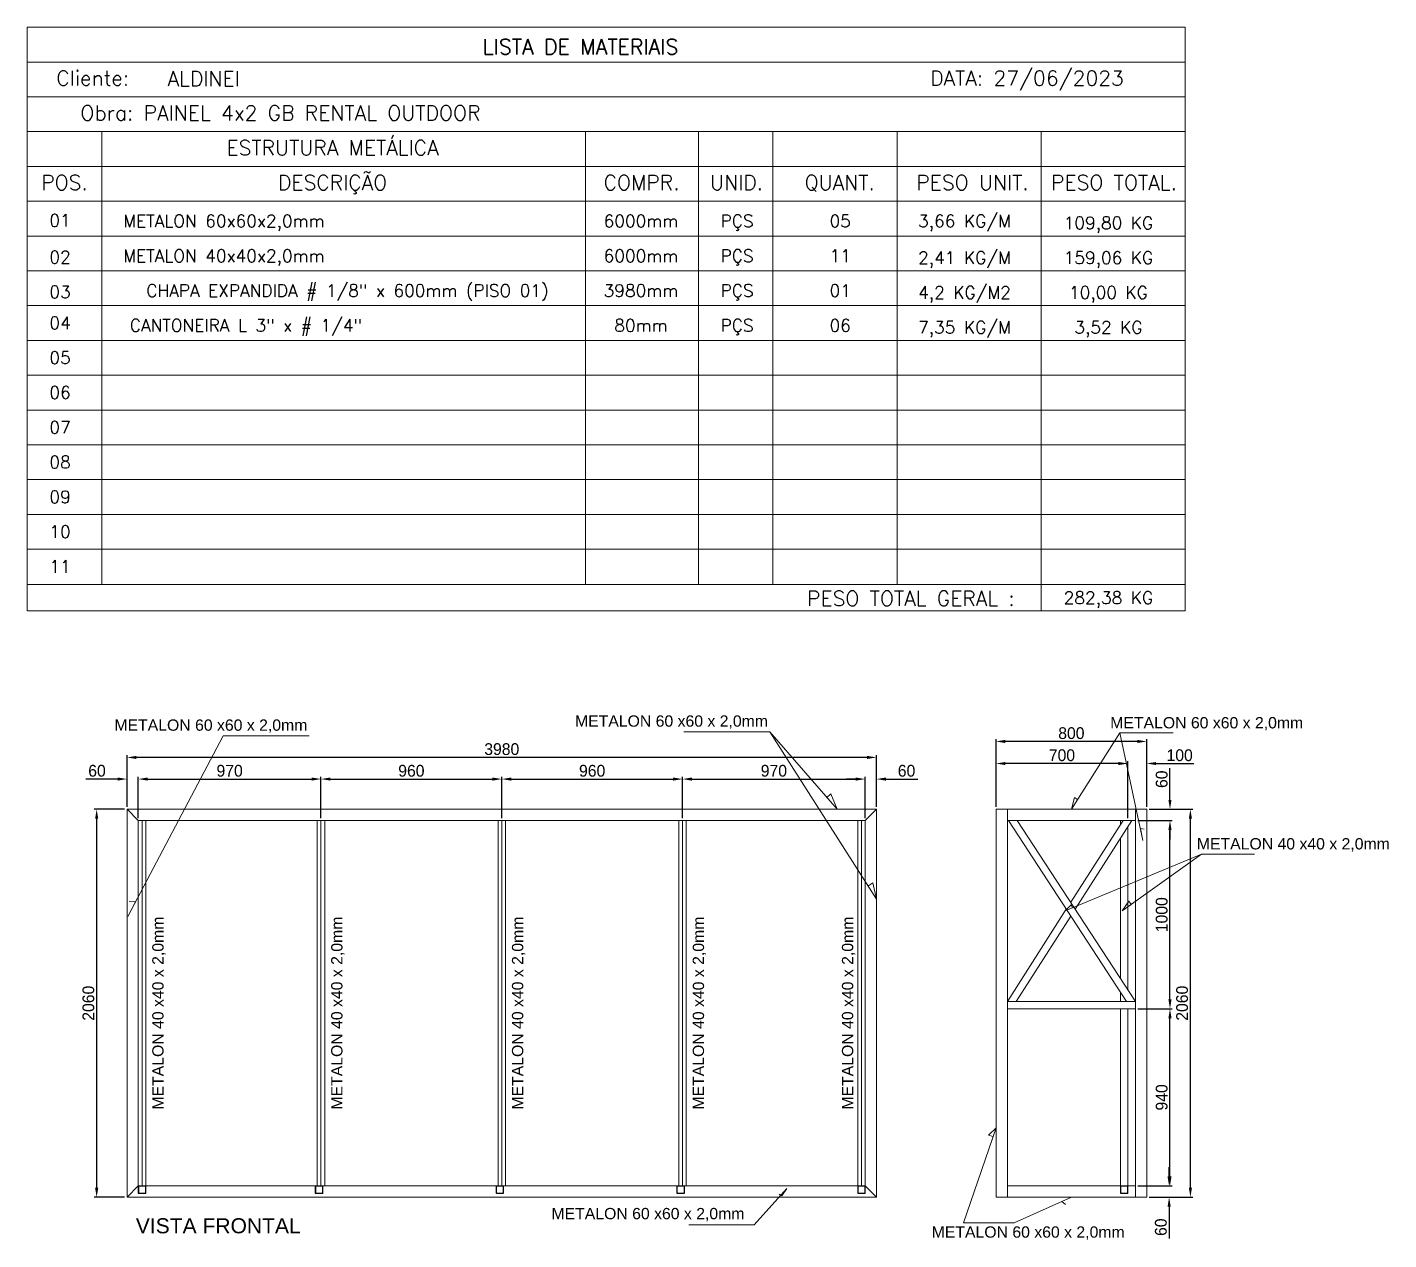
# Model space of a CAD drawing. Header units: millimetres. Extents: x 240378 to 252481, y -44226 to -32994.
# Drawn here: x 240378 to 247608, y -39433 to -32994 of the extents above; entities that cross this region are included whole.
import ezdxf
from ezdxf.enums import TextEntityAlignment as Align

# ---------------------------------------------------------------- set-up
doc = ezdxf.new("R2010")
doc.units = ezdxf.units.MM
doc.header["$LTSCALE"] = 0.08
doc.linetypes.add('ACAD_ISO02W100', pattern=[15, 12, -3])
doc.linetypes.add('CENTER', pattern=[50.8, 31.75, -6.35, 6.35, -6.35])
for name, color, linetype, lineweight in [('03', 3, 'Continuous', 15), ('04', 4, 'Continuous', 5), ('05', 5, 'Continuous', 20), ('CENT 1', 1, 'CENTER', 9), ('CONT 2', 2, 'Continuous', 13), ('CONT 3', 3, 'Continuous', 15), ('COTA', 1, 'Continuous', 9), ('FRL2', 2, 'ACAD_ISO02W100', 13)]:
    doc.layers.add(name, color=color, linetype=linetype, lineweight=lineweight)
doc.styles.add('1-20', font='arial.ttf', dxfattribs={"height": 4})
doc.styles.add('1-500', font='arial.ttf', dxfattribs={"height": 100})
doc.styles.add('ROMANS', font='ROMANS.SHX')
doc.dimstyles.new('ESC25', dxfattribs={"dimscale": 25, "dimtxt": 2.5, "dimasz": 2, "dimexe": 0.5, "dimexo": 0.5, "dimgap": 0.5, "dimtad": 1, "dimdec": 0, "dimzin": 0, "dimdsep": 46, "dimtxsty": 'Standard', "dimcen": 1.5, "dimclrd": 1, "dimclre": 1, "dimclrt": 2, "dimadec": 0, "dimazin": 0, "dimtfac": 1, "dimtdec": 0, "dimtofl": 0, "dimtmove": 0, "dimatfit": 3, "dimfxl": 1, "dimtolj": 1, "dimtzin": 0, "dimarcsym": 0})

# ---------------------------------------------------------------- blocks, each defined once
blk = doc.blocks.new('*D34')
at = {"layer": 'COTA', "color": 1, "lineweight": -2, "transparency": 16777216}
for p, q in [((240907.9, -37134.6), (240907.9, -36859.4)), ((244837.9, -36871.9), (240957.9, -36871.9)), ((244887.9, -37134.6), (244887.9, -36859.4))]:
    blk.add_line(p, q, dxfattribs=at)
at = {"layer": 'COTA', "color": 1, "transparency": 16777216}
for points in [[(240957.9, -36863.5), (240957.9, -36880.2), (240907.9, -36871.9)], [(244837.9, -36863.5), (244837.9, -36880.2), (244887.9, -36871.9)]]:
    blk.add_solid(points, dxfattribs=at)
at = {"layer": 'DEFPOINTS', "color": 0, "transparency": 16777216}
for p in [(240907.9, -36871.9), (240907.9, -37147.1), (244887.9, -37147.1)]:
    blk.add_point(p, dxfattribs=at)
at = {"layer": 'COTA', "color": 2, "transparency": 16777216, "insert": (242897.9, -36828.1), "char_height": 62.5, "attachment_point": 5}
blk.add_mtext('\\A1;3980', dxfattribs=at)
blk = doc.blocks.new('*D35')
at = {"layer": 'COTA', "color": 1, "lineweight": -2, "transparency": 16777216}
for p, q in [((240895.4, -37147.1), (240734.2, -37147.1)), ((240746.7, -37197.1), (240746.7, -39157.1)), ((240895.4, -39207.1), (240734.2, -39207.1))]:
    blk.add_line(p, q, dxfattribs=at)
at = {"layer": 'COTA', "color": 1, "transparency": 16777216}
for points in [[(240738.4, -37197.1), (240755.1, -37197.1), (240746.7, -37147.1)], [(240738.4, -39157.1), (240755.1, -39157.1), (240746.7, -39207.1)]]:
    blk.add_solid(points, dxfattribs=at)
at = {"layer": 'DEFPOINTS', "color": 0, "transparency": 16777216}
for p in [(240907.9, -37147.1), (240746.7, -39207.1), (240907.9, -39207.1)]:
    blk.add_point(p, dxfattribs=at)
at = {"layer": 'COTA', "color": 2, "transparency": 16777216, "insert": (240703, -38177.1), "char_height": 62.5, "attachment_point": 5, "rotation": 90}
blk.add_mtext('\\A1;2060', dxfattribs=at)
blk = doc.blocks.new('*D1')
at = {"layer": 'COTA', "color": 1, "lineweight": -2, "transparency": 16777216}
for p, q in [((246335.1, -37147.1), (246567.1, -37147.1)), ((246554.6, -39157.1), (246554.6, -37197.1)), ((246335.1, -39207.1), (246567.1, -39207.1))]:
    blk.add_line(p, q, dxfattribs=at)
at = {"layer": 'COTA', "color": 1, "transparency": 16777216}
for points in [[(246546.3, -37197.1), (246562.9, -37197.1), (246554.6, -37147.1)], [(246546.3, -39157.1), (246562.9, -39157.1), (246554.6, -39207.1)]]:
    blk.add_solid(points, dxfattribs=at)
at = {"layer": 'DEFPOINTS', "color": 0, "transparency": 16777216}
for p in [(246322.6, -37147.1), (246554.6, -37147.1), (246322.6, -39207.1)]:
    blk.add_point(p, dxfattribs=at)
at = {"layer": 'COTA', "color": 2, "transparency": 16777216, "insert": (246510.8, -38177.1), "char_height": 62.5, "attachment_point": 5, "rotation": 90}
blk.add_mtext('\\A1;2060', dxfattribs=at)
blk = doc.blocks.new('*D9')
at = {"layer": 'COTA', "color": 1, "lineweight": -2, "transparency": 16777216}
for p, q in [((246172.6, -36904.2), (246122.6, -36904.2)), ((246222.6, -37194.6), (246222.6, -36891.7)), ((246322.6, -37134.6), (246322.6, -36891.7)), ((246372.6, -36904.2), (246572.6, -36904.2))]:
    blk.add_line(p, q, dxfattribs=at)
at = {"layer": 'COTA', "color": 1, "transparency": 16777216}
for points in [[(246172.6, -36895.9), (246172.6, -36912.6), (246222.6, -36904.2)], [(246372.6, -36895.9), (246372.6, -36912.6), (246322.6, -36904.2)]]:
    blk.add_solid(points, dxfattribs=at)
at = {"layer": 'DEFPOINTS', "color": 0, "transparency": 16777216}
for p in [(246322.6, -36904.2), (246322.6, -37147.1), (246222.6, -37207.1)]:
    blk.add_point(p, dxfattribs=at)
at = {"layer": 'COTA', "color": 2, "transparency": 16777216, "insert": (246497.6, -36860.5), "char_height": 62.5, "attachment_point": 5}
blk.add_mtext('\\A1;100', dxfattribs=at)
blk = doc.blocks.new('*D10')
at = {"layer": 'COTA', "color": 1, "lineweight": -2, "transparency": 16777216}
for p, q in [((245522.6, -37134.6), (245522.6, -36891.7)), ((246172.6, -36904.2), (245572.6, -36904.2)), ((246222.6, -37134.6), (246222.6, -36891.7))]:
    blk.add_line(p, q, dxfattribs=at)
at = {"layer": 'COTA', "color": 1, "transparency": 16777216}
for points in [[(245572.6, -36895.9), (245572.6, -36912.6), (245522.6, -36904.2)], [(246172.6, -36895.9), (246172.6, -36912.6), (246222.6, -36904.2)]]:
    blk.add_solid(points, dxfattribs=at)
at = {"layer": 'DEFPOINTS', "color": 0, "transparency": 16777216}
for p in [(245522.6, -36904.2), (245522.6, -37147.1), (246222.6, -37147.1)]:
    blk.add_point(p, dxfattribs=at)
at = {"layer": 'COTA', "color": 2, "transparency": 16777216, "insert": (245872.6, -36860.5), "char_height": 62.5, "attachment_point": 5}
blk.add_mtext('\\A1;700', dxfattribs=at)
blk = doc.blocks.new('*D11')
at = {"layer": 'COTA', "color": 1, "lineweight": -2, "transparency": 16777216}
for p, q in [((245522.6, -37134.6), (245522.6, -36774.6)), ((246272.6, -36787.1), (245572.6, -36787.1)), ((246322.6, -37134.6), (246322.6, -36774.6))]:
    blk.add_line(p, q, dxfattribs=at)
at = {"layer": 'COTA', "color": 1, "transparency": 16777216}
for points in [[(245572.6, -36778.7), (245572.6, -36795.4), (245522.6, -36787.1)], [(246272.6, -36778.7), (246272.6, -36795.4), (246322.6, -36787.1)]]:
    blk.add_solid(points, dxfattribs=at)
at = {"layer": 'DEFPOINTS', "color": 0, "transparency": 16777216}
for p in [(245522.6, -36787.1), (245522.6, -37147.1), (246322.6, -37147.1)]:
    blk.add_point(p, dxfattribs=at)
at = {"layer": 'COTA', "color": 2, "transparency": 16777216, "insert": (245922.6, -36743.3), "char_height": 62.5, "attachment_point": 5}
blk.add_mtext('\\A1;800', dxfattribs=at)
blk = doc.blocks.new('*D12')
at = {"layer": 'COTA', "color": 1, "lineweight": -2, "transparency": 16777216}
for p, q in [((246441.6, -39097.1), (246441.6, -39047.1)), ((246275.1, -39147.1), (246454.1, -39147.1)), ((246335.1, -39207.1), (246454.1, -39207.1)), ((246441.6, -39257.1), (246441.6, -39425.9))]:
    blk.add_line(p, q, dxfattribs=at)
at = {"layer": 'COTA', "color": 1, "transparency": 16777216}
for points in [[(246433.3, -39097.1), (246450, -39097.1), (246441.6, -39147.1)], [(246433.3, -39257.1), (246450, -39257.1), (246441.6, -39207.1)]]:
    blk.add_solid(points, dxfattribs=at)
at = {"layer": 'DEFPOINTS', "color": 0, "transparency": 16777216}
for p in [(246262.6, -39147.1), (246322.6, -39207.1), (246441.6, -39207.1)]:
    blk.add_point(p, dxfattribs=at)
at = {"layer": 'COTA', "color": 2, "transparency": 16777216, "insert": (246397.9, -39366.5), "char_height": 62.5, "attachment_point": 5, "rotation": 90}
blk.add_mtext('\\A1;60', dxfattribs=at)
blk = doc.blocks.new('*D13')
at = {"layer": 'COTA', "color": 1, "lineweight": -2, "transparency": 16777216}
for p, q in [((246275.1, -38207.1), (246458.6, -38207.1)), ((246446.1, -39097.1), (246446.1, -38257.1)), ((246275.1, -39147.1), (246458.6, -39147.1))]:
    blk.add_line(p, q, dxfattribs=at)
at = {"layer": 'COTA', "color": 1, "transparency": 16777216}
for points in [[(246437.8, -38257.1), (246454.5, -38257.1), (246446.1, -38207.1)], [(246437.8, -39097.1), (246454.5, -39097.1), (246446.1, -39147.1)]]:
    blk.add_solid(points, dxfattribs=at)
at = {"layer": 'DEFPOINTS', "color": 0, "transparency": 16777216}
for p in [(246262.6, -38207.1), (246446.1, -38207.1), (246262.6, -39147.1)]:
    blk.add_point(p, dxfattribs=at)
at = {"layer": 'COTA', "color": 2, "transparency": 16777216, "insert": (246402.4, -38677.1), "char_height": 62.5, "attachment_point": 5, "rotation": 90}
blk.add_mtext('\\A1;940', dxfattribs=at)
blk = doc.blocks.new('*D14')
at = {"layer": 'COTA', "color": 1, "lineweight": -2, "transparency": 16777216}
for p, q in [((246275.1, -37207.1), (246458.6, -37207.1)), ((246446.1, -38157.1), (246446.1, -37257.1)), ((246275.1, -38207.1), (246458.6, -38207.1))]:
    blk.add_line(p, q, dxfattribs=at)
at = {"layer": 'COTA', "color": 1, "transparency": 16777216}
for points in [[(246437.8, -37257.1), (246454.5, -37257.1), (246446.1, -37207.1)], [(246437.8, -38157.1), (246454.5, -38157.1), (246446.1, -38207.1)]]:
    blk.add_solid(points, dxfattribs=at)
at = {"layer": 'DEFPOINTS', "color": 0, "transparency": 16777216}
for p in [(246262.6, -37207.1), (246446.1, -37207.1), (246262.6, -38207.1)]:
    blk.add_point(p, dxfattribs=at)
at = {"layer": 'COTA', "color": 2, "transparency": 16777216, "insert": (246402.4, -37707.1), "char_height": 62.5, "attachment_point": 5, "rotation": 90}
blk.add_mtext('\\A1;1000', dxfattribs=at)
blk = doc.blocks.new('*D2')
at = {"layer": 'COTA', "color": 1, "lineweight": -2, "transparency": 16777216}
for p, q in [((246446.1, -37097.1), (246446.1, -36928.4)), ((246335.1, -37147.1), (246458.6, -37147.1)), ((246335.1, -37207.1), (246458.6, -37207.1)), ((246446.1, -37257.1), (246446.1, -37307.1))]:
    blk.add_line(p, q, dxfattribs=at)
at = {"layer": 'COTA', "color": 1, "transparency": 16777216}
for points in [[(246437.8, -37097.1), (246454.5, -37097.1), (246446.1, -37147.1)], [(246437.8, -37257.1), (246454.5, -37257.1), (246446.1, -37207.1)]]:
    blk.add_solid(points, dxfattribs=at)
at = {"layer": 'DEFPOINTS', "color": 0, "transparency": 16777216}
for p in [(246322.6, -37147.1), (246446.1, -37147.1), (246322.6, -37207.1)]:
    blk.add_point(p, dxfattribs=at)
at = {"layer": 'COTA', "color": 2, "transparency": 16777216, "insert": (246402.4, -36987.7), "char_height": 62.5, "attachment_point": 5, "rotation": 90}
blk.add_mtext('\\A1;60', dxfattribs=at)
blk = doc.blocks.new('*D17')
at = {"layer": 'COTA', "color": 1, "lineweight": -2, "transparency": 16777216}
for p, q in [((243857.9, -37194.6), (243857.9, -36974.3)), ((243907.9, -36986.8), (244777.9, -36986.8)), ((244827.9, -37194.6), (244827.9, -36974.3))]:
    blk.add_line(p, q, dxfattribs=at)
at = {"layer": 'COTA', "color": 1, "transparency": 16777216}
for points in [[(243907.9, -36978.5), (243907.9, -36995.1), (243857.9, -36986.8)], [(244777.9, -36978.5), (244777.9, -36995.1), (244827.9, -36986.8)]]:
    blk.add_solid(points, dxfattribs=at)
at = {"layer": 'DEFPOINTS', "color": 0, "transparency": 16777216}
for p in [(244827.9, -36986.8), (243857.9, -37207.1), (244827.9, -37207.1)]:
    blk.add_point(p, dxfattribs=at)
at = {"layer": 'COTA', "color": 2, "transparency": 16777216, "insert": (244342.9, -36943.1), "char_height": 62.5, "attachment_point": 5}
blk.add_mtext('\\A1;970', dxfattribs=at)
blk = doc.blocks.new('*D18')
at = {"layer": 'COTA', "color": 1, "lineweight": -2, "transparency": 16777216}
for p, q in [((240857.9, -36986.8), (240689.2, -36986.8)), ((240907.9, -37134.6), (240907.9, -36974.3)), ((240967.9, -37194.6), (240967.9, -36974.3)), ((241017.9, -36986.8), (241067.9, -36986.8))]:
    blk.add_line(p, q, dxfattribs=at)
at = {"layer": 'COTA', "color": 1, "transparency": 16777216}
for points in [[(240857.9, -36978.5), (240857.9, -36995.1), (240907.9, -36986.8)], [(241017.9, -36978.5), (241017.9, -36995.1), (240967.9, -36986.8)]]:
    blk.add_solid(points, dxfattribs=at)
at = {"layer": 'DEFPOINTS', "color": 0, "transparency": 16777216}
for p in [(240907.9, -36986.8), (240907.9, -37147.1), (240967.9, -37207.1)]:
    blk.add_point(p, dxfattribs=at)
at = {"layer": 'COTA', "color": 2, "transparency": 16777216, "insert": (240748.5, -36943.1), "char_height": 62.5, "attachment_point": 5}
blk.add_mtext('\\A1;60', dxfattribs=at)
blk = doc.blocks.new('*D19')
at = {"layer": 'COTA', "color": 1, "lineweight": -2, "transparency": 16777216}
for p, q in [((240967.9, -37134.6), (240967.9, -36974.3)), ((241017.9, -36986.8), (241887.9, -36986.8)), ((241937.9, -37194.6), (241937.9, -36974.3))]:
    blk.add_line(p, q, dxfattribs=at)
at = {"layer": 'COTA', "color": 1, "transparency": 16777216}
for points in [[(241017.9, -36978.5), (241017.9, -36995.1), (240967.9, -36986.8)], [(241887.9, -36978.5), (241887.9, -36995.1), (241937.9, -36986.8)]]:
    blk.add_solid(points, dxfattribs=at)
at = {"layer": 'DEFPOINTS', "color": 0, "transparency": 16777216}
for p in [(241937.9, -36986.8), (240967.9, -37147.1), (241937.9, -37207.1)]:
    blk.add_point(p, dxfattribs=at)
at = {"layer": 'COTA', "color": 2, "transparency": 16777216, "insert": (241452.9, -36943.1), "char_height": 62.5, "attachment_point": 5}
blk.add_mtext('\\A1;970', dxfattribs=at)
blk = doc.blocks.new('*D20')
at = {"layer": 'COTA', "color": 1, "lineweight": -2, "transparency": 16777216}
for p, q in [((241937.9, -37194.6), (241937.9, -36974.3)), ((241987.9, -36986.8), (242847.9, -36986.8)), ((242897.9, -37194.6), (242897.9, -36974.3))]:
    blk.add_line(p, q, dxfattribs=at)
at = {"layer": 'COTA', "color": 1, "transparency": 16777216}
for points in [[(241987.9, -36978.5), (241987.9, -36995.1), (241937.9, -36986.8)], [(242847.9, -36978.5), (242847.9, -36995.1), (242897.9, -36986.8)]]:
    blk.add_solid(points, dxfattribs=at)
at = {"layer": 'DEFPOINTS', "color": 0, "transparency": 16777216}
for p in [(242897.9, -36986.8), (241937.9, -37207.1), (242897.9, -37207.1)]:
    blk.add_point(p, dxfattribs=at)
at = {"layer": 'COTA', "color": 2, "transparency": 16777216, "insert": (242417.9, -36943.1), "char_height": 62.5, "attachment_point": 5}
blk.add_mtext('\\A1;960', dxfattribs=at)
blk = doc.blocks.new('*D21')
at = {"layer": 'COTA', "color": 1, "lineweight": -2, "transparency": 16777216}
for p, q in [((242897.9, -37194.6), (242897.9, -36974.3)), ((242947.9, -36986.8), (243807.9, -36986.8)), ((243857.9, -37194.6), (243857.9, -36974.3))]:
    blk.add_line(p, q, dxfattribs=at)
at = {"layer": 'COTA', "color": 1, "transparency": 16777216}
for points in [[(242947.9, -36978.5), (242947.9, -36995.1), (242897.9, -36986.8)], [(243807.9, -36978.5), (243807.9, -36995.1), (243857.9, -36986.8)]]:
    blk.add_solid(points, dxfattribs=at)
at = {"layer": 'DEFPOINTS', "color": 0, "transparency": 16777216}
for p in [(243857.9, -36986.8), (242897.9, -37207.1), (243857.9, -37207.1)]:
    blk.add_point(p, dxfattribs=at)
at = {"layer": 'COTA', "color": 2, "transparency": 16777216, "insert": (243377.9, -36943.1), "char_height": 62.5, "attachment_point": 5}
blk.add_mtext('\\A1;960', dxfattribs=at)
blk = doc.blocks.new('*D22')
at = {"layer": 'COTA', "color": 1, "lineweight": -2, "transparency": 16777216}
for p, q in [((244777.9, -36986.8), (244727.9, -36986.8)), ((244827.9, -37134.6), (244827.9, -36974.3)), ((244887.9, -37134.6), (244887.9, -36974.3)), ((244937.9, -36986.8), (245106.7, -36986.8))]:
    blk.add_line(p, q, dxfattribs=at)
at = {"layer": 'COTA', "color": 1, "transparency": 16777216}
for points in [[(244777.9, -36978.5), (244777.9, -36995.1), (244827.9, -36986.8)], [(244937.9, -36978.5), (244937.9, -36995.1), (244887.9, -36986.8)]]:
    blk.add_solid(points, dxfattribs=at)
at = {"layer": 'DEFPOINTS', "color": 0, "transparency": 16777216}
for p in [(244887.9, -36986.8), (244827.9, -37147.1), (244887.9, -37147.1)]:
    blk.add_point(p, dxfattribs=at)
at = {"layer": 'COTA', "color": 2, "transparency": 16777216, "insert": (245047.3, -36943.1), "char_height": 62.5, "attachment_point": 5}
blk.add_mtext('\\A1;60', dxfattribs=at)

msp = doc.modelspace()

# ---------------------------------------------------------------- linework, layer by layer
at = {"layer": '03'}
for p, q in [((240907.9, -37147.1), (244887.9, -37147.1)), ((240907.9, -39207.1), (240907.9, -37147.1)), ((240967.9, -37207.1), (240907.9, -37147.1)), ((244827.9, -37207.1), (244887.9, -37147.1)), ((244887.9, -37147.1), (244887.9, -39207.1)), ((245522.6, -37147.1), (245522.6, -39207.1)), ((246322.6, -37147.1), (245522.6, -37147.1)), ((245582.6, -37147.1), (245582.6, -39207.1)), ((246262.6, -39207.1), (246262.6, -37147.1)), ((246322.6, -39207.1), (246322.6, -37147.1)), ((240967.9, -37207.1), (244827.9, -37207.1)), ((240967.9, -39147.1), (240967.9, -37207.1)), ((241007.9, -39147.1), (241007.9, -37207.1)), ((241917.9, -39147.1), (241917.9, -37207.1)), ((241957.9, -39147.1), (241957.9, -37207.1)), ((242877.9, -39147.1), (242877.9, -37207.1)), ((242917.9, -39147.1), (242917.9, -37207.1)), ((243837.9, -39147.1), (243837.9, -37207.1)), ((243877.9, -39147.1), (243877.9, -37207.1)), ((244787.9, -39147.1), (244787.9, -37207.1)), ((244827.9, -37207.1), (244827.9, -39146.9)), ((244827.9, -39147.1), (244827.9, -37207.1)), ((246262.6, -37207.1), (245582.6, -37207.1)), ((246214.8, -38167.1), (245587.9, -37207.1)), ((246262.6, -38167.1), (245635.6, -37207.1)), ((245919.1, -37641.2), (246196.9, -37207.1)), ((245943.1, -37677.9), (246244.4, -37207.1)), ((246182.6, -37229.4), (246182.6, -37207.1)), ((246182.6, -38044.6), (246182.6, -37303.7)), ((246222.6, -38105.9), (246222.6, -37241.1)), ((245582.6, -38167.1), (245895.5, -37678.1)), ((245630.1, -38167.1), (245919.5, -37714.9)), ((245582.6, -38167.1), (246262.6, -38167.1)), ((246182.6, -38167.1), (246182.6, -38117.8)), ((245582.6, -38207.1), (246262.6, -38207.1)), ((246182.6, -39147.1), (246182.6, -38207.1)), ((246222.6, -39147.1), (246222.6, -38207.1)), ((240967.9, -39147.1), (240907.9, -39207.1)), ((244828.1, -39147.1), (240967.9, -39147.1)), ((244828.1, -39147.1), (244887.9, -39207.1)), ((245582.6, -39147.1), (246262.6, -39147.1)), ((244887.9, -39207.1), (240907.9, -39207.1)), ((245522.6, -39207.1), (246322.6, -39207.1))]:
    msp.add_line(p, q, dxfattribs=at)
at = {"layer": '04'}
for p, q in [((241418.4, -36758), (240911.6, -37717.4)), ((241418.4, -36758), (241875.4, -36758)), ((243864.1, -36736.5), (244321.1, -36736.5)), ((244321.1, -36736.5), (244678.1, -37147.1)), ((244321.1, -36736.5), (244887.9, -37623.8)), ((246180.1, -36740.4), (245922.6, -37147.1)), ((246462.5, -36740.4), (246180.1, -36740.4)), ((246180.1, -36740.4), (246301.6, -37313.8)), ((244645.9, -37064.7), (244622, -37087)), ((244678.1, -37147.1), (244645.9, -37064.7)), ((245922.6, -37147.1), (245939.4, -37084)), ((245939.4, -37084), (245955.9, -37094.5)), ((246301.6, -37313.8), (246290.5, -37249.5)), ((246290.5, -37249.5), (246309.9, -37252)), ((246612.9, -37385.6), (245888.8, -37687.1)), ((246612.9, -37385.6), (246192.6, -37687.1)), ((246895.3, -37385.6), (246612.9, -37385.6)), ((244868.3, -37537.5), (244841.4, -37556)), ((244887.9, -37623.8), (244868.3, -37537.5)), ((240911.6, -37717.4), (240952.5, -37638.9)), ((240952.5, -37638.9), (240920, -37635.6)), ((245888.8, -37687.1), (245921.9, -37654.7)), ((245921.9, -37654.7), (245928.5, -37670.6)), ((246192.6, -37687.1), (246227.8, -37635.7)), ((246192.6, -37687.1), (246227.8, -37635.7)), ((246240.2, -37653), (246192.6, -37687.1)), ((246227.8, -37635.7), (246240.2, -37653)), ((245350.4, -39342.4), (245522.6, -38838.3)), ((245522.6, -38838.3), (245483.4, -38877.1)), ((245483.4, -38877.1), (245506.4, -38885.1)), ((244237.8, -39353.4), (244410.8, -39161.5)), ((244410.8, -39161.5), (244384.3, -39200.5)), ((244384.3, -39200.5), (244371.6, -39191.8)), ((245619.7, -39342.4), (245922.6, -39207.1)), ((245922.6, -39207.1), (245872.6, -39230.5)), ((245872.6, -39230.5), (245891.6, -39245.7)), ((243890.9, -39353.4), (244237.8, -39353.4)), ((245619.7, -39342.4), (245350.4, -39342.4))]:
    msp.add_line(p, q, dxfattribs=at)
for points in [[(244622, -37087), (244645.9, -37064.7), (244678.1, -37147.1), (244622, -37087)], [(245922.6, -37147.1), (245939.4, -37084), (245955.9, -37094.5), (245922.6, -37147.1)], [(246301.6, -37313.8), (246290.5, -37249.5), (246309.9, -37252), (246301.6, -37313.8)], [(244841.4, -37556), (244868.3, -37537.5), (244887.9, -37623.8), (244841.4, -37556)], [(240920, -37635.6), (240952.5, -37638.9), (240911.6, -37717.4), (240920, -37635.6)], [(245921.9, -37654.7), (245928.5, -37670.6), (245888.8, -37687.1), (245921.9, -37654.7)], [(246192.6, -37687.1), (246227.8, -37635.7), (246240.2, -37653), (246192.6, -37687.1)], [(245483.4, -38877.1), (245522.6, -38838.3), (245506.4, -38885.1), (245483.4, -38877.1)], [(244371.6, -39191.8), (244410.8, -39161.5), (244384.3, -39200.5), (244371.6, -39191.8)], [(245872.6, -39230.5), (245922.6, -39207.1), (245891.6, -39245.7), (245872.6, -39230.5)]]:
    msp.add_solid(points, dxfattribs=at)
at = {"layer": '05'}
for p, q in [((240378, -32994.3), (246527.3, -32994.3)), ((240378, -36093.4), (240378, -32994.3)), ((246527.3, -36093.4), (246527.3, -32994.3)), ((240378, -33179.1), (246527.3, -33179.1)), ((240378, -33363.9), (246527.3, -33363.9)), ((240378, -33548.7), (246527.3, -33548.7)), ((240774, -35953.9), (240774, -33548.7)), ((243343.1, -35953.9), (243343.1, -33548.7)), ((243942, -35953.9), (243942, -33548.7)), ((244338, -35953.9), (244338, -33548.7)), ((244998, -35953.9), (244998, -33548.7)), ((245762.7, -36093.4), (245762.7, -33548.7)), ((240378, -35953.9), (246527.3, -35953.9)), ((240378, -36093.4), (246527.3, -36093.4))]:
    msp.add_line(p, q, dxfattribs=at)
at = {"layer": 'CENT 1'}
for p, q in [((240987.9, -39147.1), (240987.9, -37207.1)), ((241937.9, -39147.1), (241937.9, -37207.1)), ((242897.9, -39147.1), (242897.9, -37207.1)), ((243857.9, -39147.1), (243857.9, -37207.1)), ((244807.9, -39147.1), (244807.9, -37207.1))]:
    msp.add_line(p, q, dxfattribs=at)
at = {"layer": 'CONT 3'}
for p, q in [((240378, -33733.5), (246527.3, -33733.5)), ((240378, -33918.3), (246527.3, -33918.3)), ((240378, -34103.1), (246527.3, -34103.1)), ((240378, -34287.9), (246527.3, -34287.9)), ((240378, -34472.7), (246527.3, -34472.7)), ((240378, -34657.5), (246527.3, -34657.5)), ((240378, -34842.3), (246527.3, -34842.3)), ((240378, -35027.1), (246527.3, -35027.1)), ((240378, -35211.9), (246527.3, -35211.9)), ((240378, -35396.7), (246527.3, -35396.7)), ((240378, -35581.5), (246527.3, -35581.5)), ((240378, -35766.3), (246527.3, -35766.3))]:
    msp.add_line(p, q, dxfattribs=at)
at = {"layer": 'FRL2'}
for p, q in [((240967.9, -39147.1), (240967.9, -39187.1)), ((241007.9, -39147.1), (240967.9, -39147.1)), ((241007.9, -39149.1), (240967.9, -39149.1)), ((240967.9, -39185.1), (241007.9, -39185.1)), ((240969.9, -39147.1), (240969.9, -39187.1)), ((241005.9, -39187.1), (241005.9, -39147.1)), ((241007.9, -39187.1), (241007.9, -39147.1)), ((241907.9, -39147.1), (241907.9, -39187.1)), ((241947.9, -39147.1), (241907.9, -39147.1)), ((241947.9, -39149.1), (241907.9, -39149.1)), ((241907.9, -39185.1), (241947.9, -39185.1)), ((241909.9, -39147.1), (241909.9, -39187.1)), ((241945.9, -39187.1), (241945.9, -39147.1)), ((241947.9, -39187.1), (241947.9, -39147.1)), ((242867.9, -39147.1), (242867.9, -39187.1)), ((242907.9, -39147.1), (242867.9, -39147.1)), ((242907.9, -39149.1), (242867.9, -39149.1)), ((242867.9, -39185.1), (242907.9, -39185.1)), ((242869.9, -39147.1), (242869.9, -39187.1)), ((242905.9, -39187.1), (242905.9, -39147.1)), ((242907.9, -39187.1), (242907.9, -39147.1)), ((243827.9, -39147.1), (243827.9, -39187.1)), ((243867.9, -39147.1), (243827.9, -39147.1)), ((243867.9, -39149.1), (243827.9, -39149.1)), ((243827.9, -39185.1), (243867.9, -39185.1)), ((243829.9, -39147.1), (243829.9, -39187.1)), ((243865.9, -39187.1), (243865.9, -39147.1)), ((243867.9, -39187.1), (243867.9, -39147.1)), ((244787.9, -39147.1), (244787.9, -39187.1)), ((244827.9, -39147.1), (244787.9, -39147.1)), ((244827.9, -39149.1), (244787.9, -39149.1)), ((244787.9, -39185.1), (244827.9, -39185.1)), ((244789.9, -39147.1), (244789.9, -39187.1)), ((244825.9, -39187.1), (244825.9, -39147.1)), ((244827.9, -39187.1), (244827.9, -39147.1)), ((246182.6, -39147.1), (246182.6, -39187.1)), ((246222.6, -39147.1), (246182.6, -39147.1)), ((246222.6, -39149.1), (246182.6, -39149.1)), ((246182.6, -39185.1), (246222.6, -39185.1)), ((246184.6, -39147.1), (246184.6, -39187.1)), ((246220.6, -39187.1), (246220.6, -39147.1)), ((246222.6, -39187.1), (246222.6, -39147.1)), ((240967.9, -39187.1), (241007.9, -39187.1)), ((241907.9, -39187.1), (241947.9, -39187.1)), ((242867.9, -39187.1), (242907.9, -39187.1)), ((243827.9, -39187.1), (243867.9, -39187.1)), ((244787.9, -39187.1), (244827.9, -39187.1)), ((246182.6, -39187.1), (246222.6, -39187.1))]:
    msp.add_line(p, q, dxfattribs=at)

# ---------------------------------------------------------------- texts
at = {"layer": '04', "style": '1-20'}
for s, p in [('METALON 60 x60 x 2,0mm', (243286.7, -36708.6)), ('METALON 60 x60 x 2,0mm', (240840.9, -36730.1)), ('METALON 60 x60 x 2,0mm', (246128.9, -36717.6)), ('METALON 40 x40 x 2,0mm', (246588.9, -37360.4)), ('METALON 60 x60 x 2,0mm', (243161.8, -39324.2)), ('METALON 60 x60 x 2,0mm', (245180.8, -39422.1))]:
    msp.add_text(s, height=60, dxfattribs=at).set_placement(p)
for p in [(241102, -38742), (242052, -38742), (243012, -38742), (243972, -38742), (244764.2, -38742)]:
    msp.add_text('METALON 40 x40 x 2,0mm', height=60, rotation=90, dxfattribs=at).set_placement(p)
at = {"layer": '04', "color": 4, "style": '1-500'}
msp.add_text('VISTA FRONTAL', height=80, dxfattribs=at).set_placement((240954.7, -39398.9))
at = {"layer": 'CONT 2', "style": 'ROMANS'}
for s, p in [('3,66 KG/M', (245355, -34056.4)), ('01', (240552.5, -34053.2)), ('METALON 60x60x2,0mm', (241422.3, -34056.4)), ('6000mm', (243637, -34056.4)), ('PÇS', (244147.5, -34056.4)), ('05', (244695, -34056.4)), ('109,80 KG', (246119.6, -34066.5)), ('02', (240552.5, -34248.1)), ('METALON 40x40x2,0mm', (241422.3, -34241.2)), ('6000mm', (243637, -34241.2)), ('PÇS', (244147.5, -34241.2)), ('11', (244695, -34241.2)), ('2,41 KG/M', (245355, -34251.3)), ('159,06 KG', (246119.6, -34251.3)), ('03', (240552.5, -34432.9)), ('CHAPA EXPANDIDA # 1/8" x 600mm (PISO 01) ', (242100.9, -34426)), ('3980mm', (243637, -34426)), ('PÇS', (244147.5, -34426)), ('01', (244695, -34426)), ('4,2 KG/M2', (245355, -34436.1)), ('10,00 KG', (246119.6, -34436.1)), ('04', (240552.5, -34597.4)), ('CANTONEIRA L 3" x # 1/4"', (241539.2, -34610.8)), ('80mm', (243637, -34610.8)), ('PÇS', (244147.5, -34610.8)), ('06', (244695, -34610.8)), ('7,35 KG/M', (245355, -34620.9)), ('3,52 KG', (246119.6, -34620.9)), ('05', (240552.5, -34782.2)), ('06', (240552.5, -34967)), ('07', (240552.5, -35151.8)), ('08', (240552.5, -35336.6)), ('09', (240552.5, -35521.4)), ('10', (240552.5, -35706.2)), ('11', (240552.5, -35891)), ('282,38 KG', (246119.6, -36056.8))]:
    msp.add_text(s, height=66, dxfattribs=at).set_placement(p, align=Align.CENTER)
at = {"layer": 'CONT 3', "style": 'ROMANS'}
for s, height, p in [('LISTA DE MATERIAIS', 80, (243316.3, -33138.3)), ('Cliente: ', 79.2, (240753.3, -33304.3)), ('ALDINEI', 79.2, (241314.6, -33306.8)), ('DATA: 27/06/2023', 79.2, (245686.9, -33304.3)), ('Obra: PAINEL 4x2 GB RENTAL OUTDOOR', 79.2, (241722.8, -33489.1)), ('ESTRUTURA METÁLICA', 79.2, (241999.4, -33673.9)), ('DESCRIÇÃO', 79.2, (241999.4, -33858.7)), ('POS.', 79.2, (240576, -33858.7)), ('COMPR.', 79.2, (243640.2, -33858.7)), ('UNID.', 79.2, (244144.8, -33858.7)), ('QUANT.', 79.2, (244692.3, -33858.7)), ('PESO UNIT.', 79.2, (245397.6, -33858.7)), ('PESO TOTAL.', 79.2, (246148.9, -33858.7)), ('PESO TOTAL GERAL :', 79.2, (245070.5, -36067.2))]:
    msp.add_text(s, height=height, dxfattribs=at).set_placement(p, align=Align.CENTER)

# ---------------------------------------------------------------- dimensions: what is measured, and where the dimension line sits
at = {"layer": 'COTA'}
for base, p1, p2, picture, middle in [((245522.6, -36787.1), (246322.6, -37147.1), (245522.6, -37147.1), '*D11', (245922.6, -36743.3)), ((240907.9, -36871.9), (244887.9, -37147.1), (240907.9, -37147.1), '*D34', (242897.9, -36828.1)), ((245522.6, -36904.2), (246222.6, -37147.1), (245522.6, -37147.1), '*D10', (245872.6, -36860.5)), ((246322.6, -36904.2), (246222.6, -37207.1), (246322.6, -37147.1), '*D9', (246497.6, -36860.5)), ((240907.9, -36986.8), (240967.9, -37207.1), (240907.9, -37147.1), '*D18', (240748.5, -36943.1)), ((241937.9, -36986.8), (240967.9, -37147.1), (241937.9, -37207.1), '*D19', (241452.9, -36943.1)), ((242897.9, -36986.8), (241937.9, -37207.1), (242897.9, -37207.1), '*D20', (242417.9, -36943.1)), ((243857.9, -36986.8), (242897.9, -37207.1), (243857.9, -37207.1), '*D21', (243377.9, -36943.1)), ((244827.9, -36986.8), (243857.9, -37207.1), (244827.9, -37207.1), '*D17', (244342.9, -36943.1)), ((244887.9, -36986.8), (244827.9, -37147.1), (244887.9, -37147.1), '*D22', (245047.3, -36943.1))]:
    dim = msp.add_linear_dim(base=base, p1=p1, p2=p2, dimstyle='ESC25', dxfattribs=at)
    dim.commit()
    dim.dimension.update_dxf_attribs({"geometry": picture, "text_midpoint": middle})
for base, p1, p2, picture, middle in [((246446.1, -37147.1), (246322.6, -37207.1), (246322.6, -37147.1), '*D2', (246402.4, -36987.7)), ((240746.7, -39207.1), (240907.9, -37147.1), (240907.9, -39207.1), '*D35', (240703, -38177.1)), ((246554.6, -37147.1), (246322.6, -39207.1), (246322.6, -37147.1), '*D1', (246510.8, -38177.1)), ((246446.1, -37207.1), (246262.6, -38207.1), (246262.6, -37207.1), '*D14', (246402.4, -37707.1)), ((246446.1, -38207.1), (246262.6, -39147.1), (246262.6, -38207.1), '*D13', (246402.4, -38677.1)), ((246441.6, -39207.1), (246262.6, -39147.1), (246322.6, -39207.1), '*D12', (246397.9, -39366.5))]:
    dim = msp.add_linear_dim(base=base, p1=p1, p2=p2, angle=90, dimstyle='ESC25', dxfattribs=at)
    dim.commit()
    dim.dimension.update_dxf_attribs({"geometry": picture, "text_midpoint": middle})

doc.saveas('drawing.dxf')
